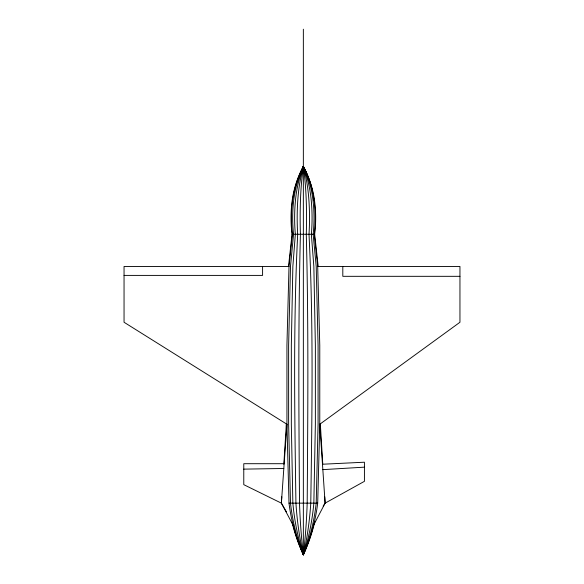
<?xml version="1.0" encoding="UTF-8"?>
<svg xmlns="http://www.w3.org/2000/svg" width="584" height="584" viewBox="0 0 584 584"><rect width="100%" height="100%" fill="white"/><g stroke="black" fill="none" stroke-linecap="round" stroke-linejoin="round"><path stroke-width="0.88" d="M292.102 522.585A176.441 176.441 0 0 0 303.351 554.8A176.441 170.426 -90 0 0 313.579 525.206A176.441 170.426 90 0 0 317.696 503.145L319.769 424.261L319.769 345.348L317.696 266.465L314.287 234.264A132.605 128.086 -90 0 0 314.287 201.699A99.178 95.798 90 0 0 303.351 166.447A99.178 70.131 -90 0 0 302.329 169.199M320.317 426.05L320.353 424.261L319.769 424.261L325.113 503.145L313.579 525.206M310.192 182.807A99.178 95.798 -90 0 0 303.351 166.447A99.178 95.798 -90 0 0 292.416 201.699A132.605 128.086 -90 0 0 292.416 234.264L289.007 266.465L286.934 345.348L286.934 424.261L289.007 503.145A176.441 170.426 -90 0 0 303.351 554.8A176.441 176.441 0 0 0 314.812 521.709M293.124 525.206L281.378 503.145L281.78 496.794M283.839 464.156L286.35 424.261L286.934 424.261L281.378 503.145L286.408 511.81M288.503 266.465L292.029 234.264A132.605 132.605 0 0 1 292.029 201.699A99.178 99.178 0 0 1 303.351 166.447A99.178 99.178 0 0 1 314.674 201.699A132.605 132.605 0 0 1 314.674 234.264L318.2 266.465M323.171 506.094L325.113 503.145L364.423 481.333L364.423 462.214L322.478 464.229M319.769 424.261L459.951 322.258L459.951 266.465L317.696 266.465M322.842 469.638L364.423 467.156M243.776 469.134L283.817 468.485M292.029 234.264L314.674 234.264M289.007 266.465L124.049 266.465L124.049 322.258L286.934 424.261M124.049 275.4L262.588 275.4L262.588 266.465M459.951 276.32L342.808 276.32L342.808 266.465M284.152 463.703L243.776 463.703L243.776 484.662L281.378 503.145M289.007 503.145L317.696 503.145M320.353 424.261L322.762 464.156M324.733 496.794L325.113 503.145M286.35 424.261L286.459 430.539M303.351 29.2L303.351 554.8A176.441 152.804 -90 0 1 290.489 503.145L288.627 424.261L288.627 345.348L290.489 266.465L293.548 234.264A132.605 114.836 90 0 1 293.548 201.699A99.178 85.892 -90 0 1 303.351 166.447A99.178 85.892 -90 0 1 313.155 201.699A132.605 114.836 -90 0 1 313.155 234.264L316.207 266.465L318.076 345.348L318.076 424.261L316.207 503.145A176.441 152.804 -90 0 1 303.351 554.8A176.441 124.764 -90 0 1 292.854 503.145L291.328 424.261L291.328 345.348L292.854 266.465L295.343 234.264A132.605 93.761 -90 0 1 295.343 201.699A99.178 70.131 90 0 1 303.351 166.447A99.178 70.131 -90 0 1 311.36 201.699A132.605 93.761 -90 0 1 311.36 234.264L313.849 266.465L315.367 345.348L315.367 424.261L313.849 503.145A176.441 124.764 -90 0 1 303.351 554.8A176.441 88.22 -90 0 1 295.927 503.145C294.635 413.53 293.197 323.799 297.687 234.264A132.605 66.299 -90 0 1 297.687 201.699A99.178 49.589 -90 0 1 303.351 166.447A99.178 49.589 -90 0 1 309.009 201.699A132.605 66.299 90 0 1 309.009 234.264C313.506 323.799 312.068 413.53 310.776 503.145A176.441 88.22 -90 0 1 303.351 554.8A176.441 45.669 -90 0 1 299.504 503.145C298.84 413.523 298.096 323.864 300.417 234.264A132.605 34.317 90 0 1 300.417 201.699A99.178 25.667 -90 0 1 303.351 166.447A99.178 25.667 -90 0 1 306.279 201.699A132.605 34.317 90 0 1 306.279 234.264C308.608 323.864 307.863 413.523 307.191 503.145A176.441 45.669 -90 0 1 303.351 554.8M310.425 183.544A99.178 95.798 -90 0 1 311.294 186.508M311.498 187.26A99.178 95.798 -90 0 1 311.885 188.756M312.075 189.508A99.178 95.798 -90 0 1 312.433 191.012M313.367 195.567A99.178 95.798 -90 0 1 313.63 197.093M313.871 198.626A99.178 95.798 -90 0 1 314.192 200.925"/></g></svg>
